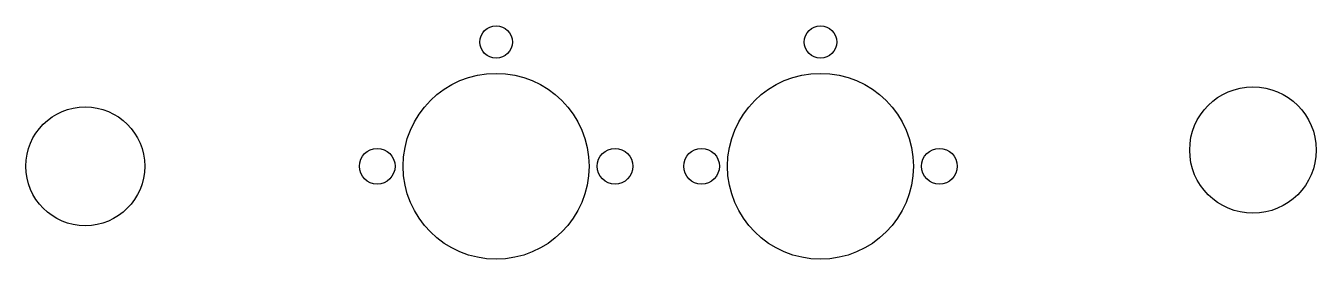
# Model space of a CAD drawing. Header units: millimetres. Extents: x 4 to 124, y -10 to 12.
import ezdxf

# ---------------------------------------------------------------- set-up
doc = ezdxf.new("R2010")
doc.units = ezdxf.units.MM
doc.layers.get('0').update_dxf_attribs({"lineweight": 25})

msp = doc.modelspace()

# ---------------------------------------------------------------- linework, layer by layer
for centre, radius in [((48, 10), 1.5), ((78, 10), 1.5), ((48, -1.5), 8.6), ((78, -1.5), 8.6), ((118, 0), 5.85), ((10, -1.5), 5.5), ((37, -1.5), 1.65), ((59, -1.5), 1.65), ((67, -1.5), 1.65), ((89, -1.5), 1.65)]:
    msp.add_circle(centre, radius)

doc.saveas('drawing.dxf')
